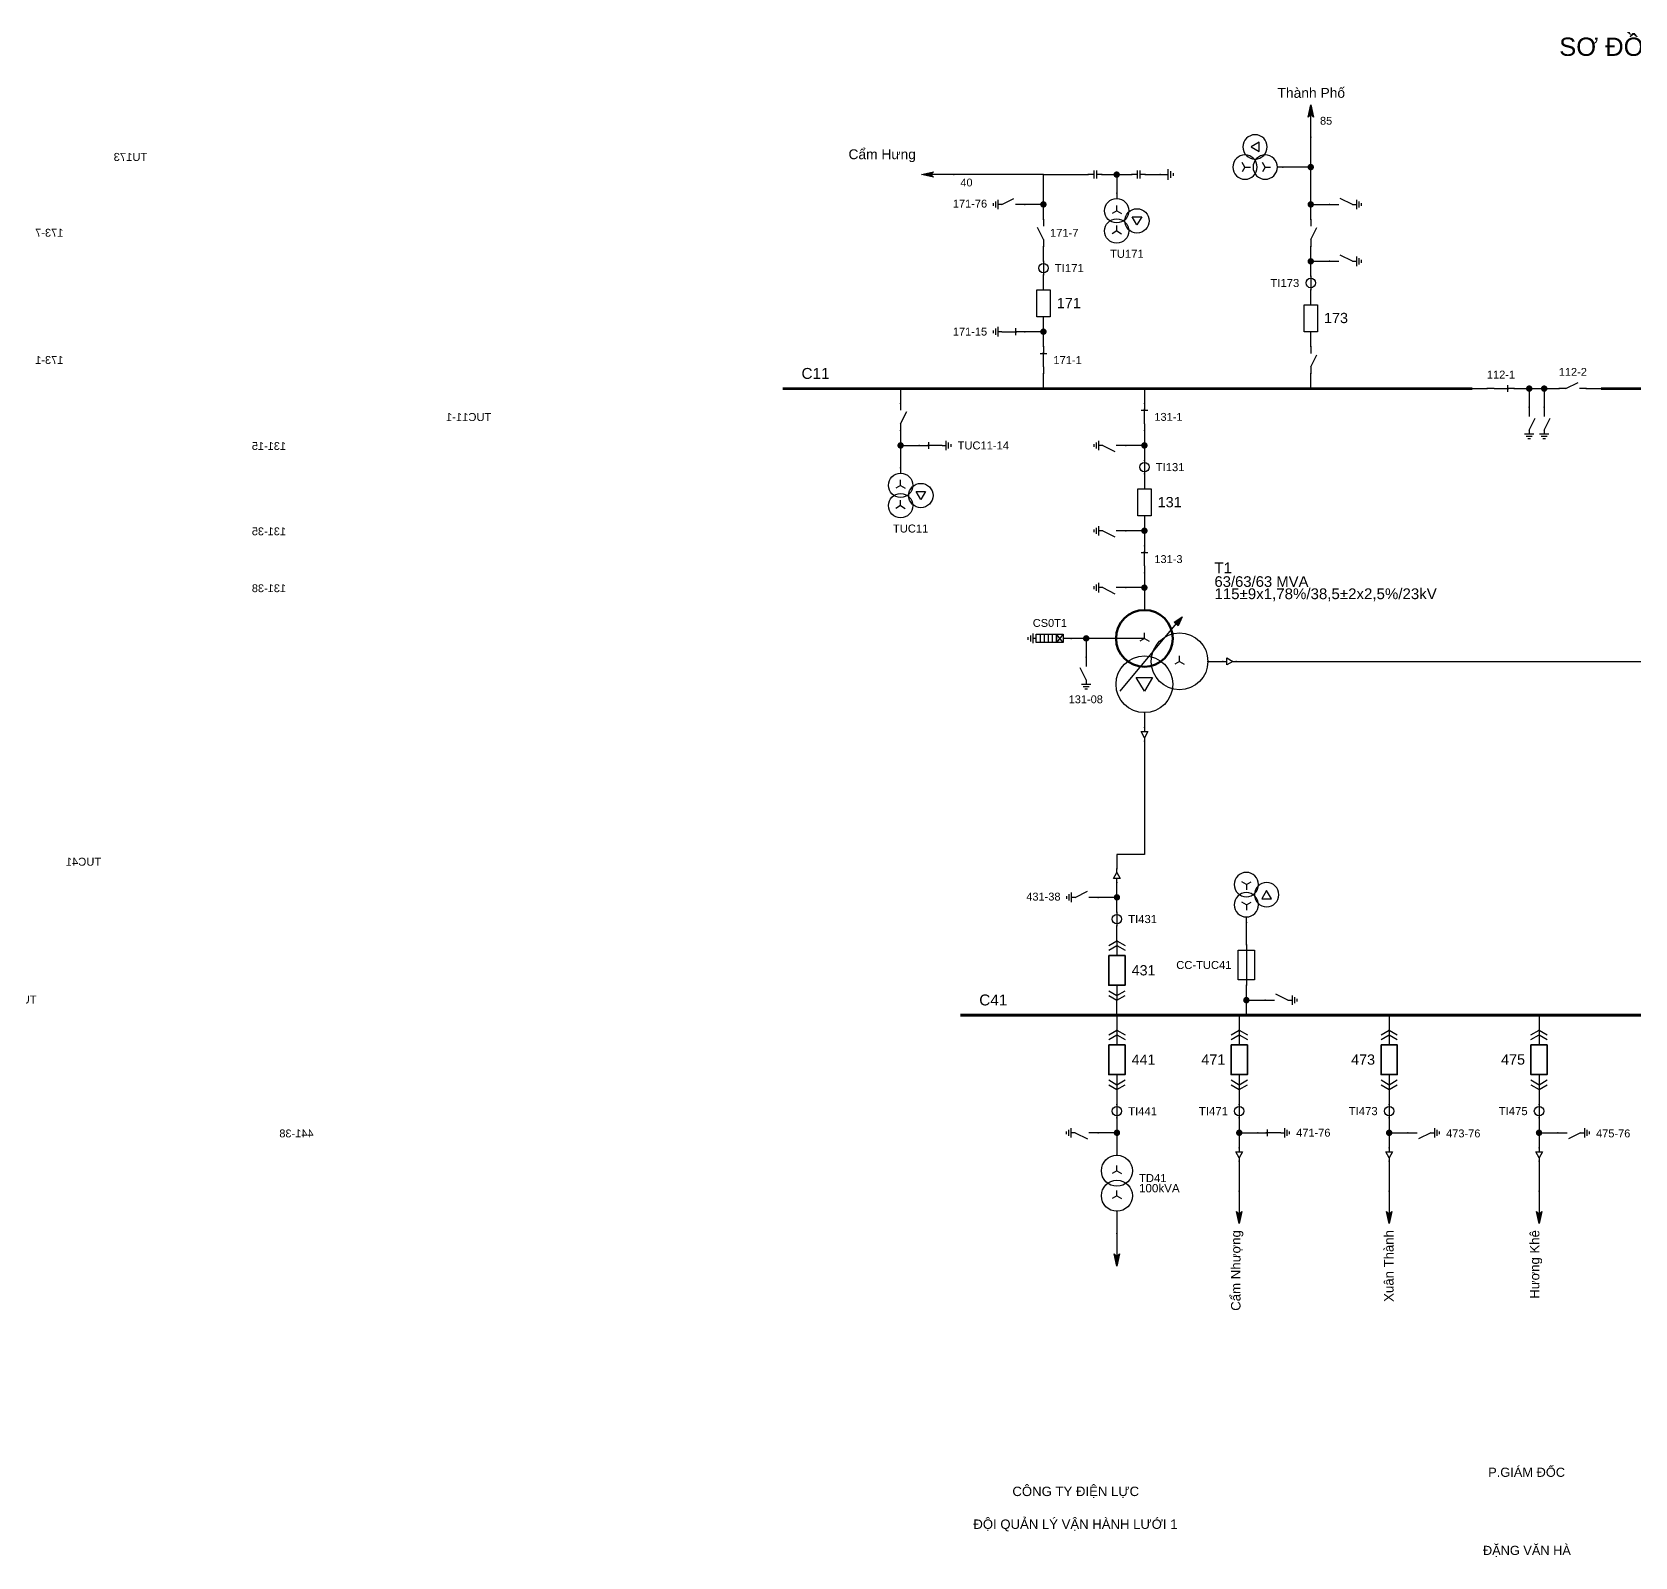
# Model space of a CAD drawing. Header units: millimetres. Extents: x -384 to 411, y 7 to 290.
# Drawn here: x -118.1 to 178.6, y 7.6 to 289.9 of the extents above; entities that cross this region are included whole.
import ezdxf

# ---------------------------------------------------------------- set-up
doc = ezdxf.new("R2010")
doc.units = ezdxf.units.MM
for name, color, linetype, lineweight in [('BUSBAR_110KV', 1, 'Continuous', 50), ('BUSBAR_22KV', 5, 'Continuous', 50), ('GROUND', 3, 'Continuous', 25), ('HV_110KV', 1, 'Continuous', 25), ('MV_22KV', 5, 'Continuous', 25), ('MV_35KV', 30, 'Continuous', 25), ('SLD_OTHER', 7, 'Continuous', 25)]:
    doc.layers.add(name, color=color, linetype=linetype, lineweight=lineweight)
doc.layers.add('SYM_PORTS', color=8, linetype='Continuous', plot=False)
doc.layers.add('TEXT', color=7, linetype='Continuous')
doc.styles.add('SLD_TEXT', font='arial.ttf')

# ---------------------------------------------------------------- blocks, each defined once
blk = doc.blocks.new('SYM_DISCONNECTOR_CLOSED')
at = {"lineweight": 25}
for points in [[(-0.625, 1.25), (0.625, 1.25)], [(0, 2.5), (0, 1.25)], [(0, -1.25), (0, 1.5)], [(0, -1.25), (0, -2.5)]]:
    blk.add_lwpolyline(points, dxfattribs=at)
at = {"layer": 'SYM_PORTS'}
for p in [(0, 2.5), (0, -2.5)]:
    blk.add_point(p, dxfattribs=at)
blk.add_attdef('DEVICE_CODE', (1.625, -0.5), '', height=2)
blk = doc.blocks.new('SYM_EARTHING_SWITCH_CLOSED')
at = {"lineweight": 25}
for points in [[(0, 3), (0, 1.25)], [(-0.625, 1.25), (0.625, 1.25)], [(0, -1.25), (0, 1.5)], [(-0.875, -2), (0.875, -2)], [(-0.5625, -2.4375), (0.5625, -2.4375)], [(-0.25, -2.875), (0.25, -2.875)], [(0, -1.25), (0, -2)]]:
    blk.add_lwpolyline(points, dxfattribs=at)
at = {"layer": 'SYM_PORTS'}
blk.add_point((0, 3), dxfattribs=at)
blk.add_attdef('DEVICE_CODE', (1.875, 0), '', height=2)
blk = doc.blocks.new('SYM_CIRCUIT_BREAKER')
at = {"lineweight": 25}
blk.add_lwpolyline([(-1.25, 2.5), (1.25, 2.5), (1.25, -2.5), (-1.25, -2.5)], close=True, dxfattribs=at)
at = {"layer": 'SYM_PORTS'}
for p in [(0, 2.5), (0, -2.5)]:
    blk.add_point(p, dxfattribs=at)
blk.add_attdef('DEVICE_CODE', (2.25, -0.5), '', height=2)
at = {"flags": 1}
blk.add_attdef('RATING', (2.25, -3.5), '', height=2, dxfattribs=at)
blk = doc.blocks.new('SYM_CURRENT_TRANSFORMER')
at = {"lineweight": 25}
blk.add_lwpolyline([(0, 1.25), (0, -1.25)], dxfattribs=at)
blk.add_circle((0, 0), 0.875, dxfattribs=at)
at = {"layer": 'SYM_PORTS'}
for p in [(0, 1.25), (0, -1.25)]:
    blk.add_point(p, dxfattribs=at)
blk.add_attdef('DEVICE_CODE', (1.875, -1.75), '', height=2)
at = {"flags": 1}
blk.add_attdef('RATIO', (1.875, -4.75), '', height=2, dxfattribs=at)
blk = doc.blocks.new('SYM_DISCONNECTOR_OPEN')
at = {"lineweight": 25}
for points in [[(0, -1.25), (-1.125, 1)], [(0, 2.5), (0, 1.25)], [(0, -1.25), (0, -2.5)]]:
    blk.add_lwpolyline(points, dxfattribs=at)
at = {"layer": 'SYM_PORTS'}
for p in [(0, 2.5), (0, -2.5)]:
    blk.add_point(p, dxfattribs=at)
blk.add_attdef('DEVICE_CODE', (1, -0.5), '', height=2)
blk = doc.blocks.new('SYM_EARTHING_SWITCH_OPEN')
at = {"lineweight": 25}
for points in [[(0, 3), (0, 1.25)], [(0, -1.25), (-1.125, 1)], [(-0.875, -2), (0.875, -2)], [(-0.5625, -2.4375), (0.5625, -2.4375)], [(-0.25, -2.875), (0.25, -2.875)], [(0, -1.25), (0, -2)]]:
    blk.add_lwpolyline(points, dxfattribs=at)
at = {"layer": 'SYM_PORTS'}
blk.add_point((0, 3), dxfattribs=at)
blk.add_attdef('DEVICE_CODE', (1.875, 0), '', height=2)
blk = doc.blocks.new('SYM_COUPLING_CAPACITOR')
at = {"lineweight": 25}
for points in [[(-0.75, 0.25), (0.75, 0.25)], [(0, 1.25), (0, 0.25)], [(-0.75, -0.25), (0.75, -0.25)], [(0, -0.25), (0, -1.25)]]:
    blk.add_lwpolyline(points, dxfattribs=at)
at = {"layer": 'SYM_PORTS'}
for p in [(0, 1.25), (0, -1.25)]:
    blk.add_point(p, dxfattribs=at)
blk.add_attdef('DEVICE_CODE', (1.75, -1.75), '', height=2)
blk = doc.blocks.new('SYM_VOLTAGE_TRANSFORMER')
at = {"lineweight": 25}
for points in [[(0, 4.625), (0, 3.625)], [(0, 1.375), (-0.8625, 0.875)], [(0, 1.375), (0, 2.375)], [(0, 1.375), (0.8625, 0.875)], [(0, -2.375), (-0.8625, -2.875)], [(0, -2.375), (0, -1.375)], [(0, -2.375), (0.8625, -2.875)]]:
    blk.add_lwpolyline(points, dxfattribs=at)
blk.add_lwpolyline([(2.875, 0.25), (4.625, 0.25), (3.75, -1.25)], close=True, dxfattribs=at)
for centre in [(0, 1.375), (3.75, -0.5), (0, -2.375)]:
    blk.add_circle(centre, 2.25, dxfattribs=at)
at = {"layer": 'SYM_PORTS'}
blk.add_point((0, 4.625), dxfattribs=at)
blk.add_attdef('DEVICE_CODE', (7, 1.625), '', height=2)
at = {"flags": 1}
blk.add_attdef('RATIO', (7, -1.375), '', height=2, dxfattribs=at)
blk = doc.blocks.new('SYM_GROUND_SYMBOL')
at = {"lineweight": 25}
for points in [[(0, 1.25), (0, -0.25)], [(-1, -0.25), (1, -0.25)], [(-0.625, -0.75), (0.625, -0.75)], [(-0.25, -1.25), (0.25, -1.25)]]:
    blk.add_lwpolyline(points, dxfattribs=at)
at = {"layer": 'SYM_PORTS'}
blk.add_point((0, 1.25), dxfattribs=at)
blk = doc.blocks.new('SYM_LINE_FEEDER_ARROW')
blk.add_hatch(color=7).paths.add_polyline_path([(0, -3), (-0.5, -0.75), (0, -1.25), (0.5, -0.75)])
at = {"lineweight": 25}
blk.add_lwpolyline([(0, 3), (0, -1.25)], dxfattribs=at)
blk.add_lwpolyline([(0, -3), (-0.5, -0.75), (0, -1.25), (0.5, -0.75)], close=True, dxfattribs=at)
at = {"layer": 'SYM_PORTS'}
blk.add_point((0, 3), dxfattribs=at)
blk.add_attdef('LINE_NAME', (1.5, 0), '', height=2)
blk = doc.blocks.new('SYM_TRANSFORMER_3W')
blk.add_hatch(color=7).paths.add_polyline_path([(3.75, 8.25), (3.0125, 6.575), (2.2375, 7.225)])
at = {"lineweight": 25}
for points in [[(-7.75, -5.5), (3.0125, 7.35)], [(-3.25, 4.25), (-8.5, 4.25)], [(-3.25, 4.25), (-4.1125, 3.75)], [(-3.25, 4.25), (-3.25, 5.25)], [(-3.25, 4.25), (-2.3875, 3.75)], [(3.25, 0), (2.3875, -0.5)], [(3.25, 0), (3.25, 1)], [(3.25, 0), (4.1125, -0.5)]]:
    blk.add_lwpolyline(points, dxfattribs=at)
for points in [[(3.75, 8.25), (3.0125, 6.575), (2.2375, 7.225)], [(-4.75, -3), (-1.75, -3), (-3.25, -5.5)]]:
    blk.add_lwpolyline(points, close=True, dxfattribs=at)
at = {"lineweight": 50}
blk.add_circle((-3.25, 4.25), 5.25, dxfattribs=at)
at = {"lineweight": 25}
for centre in [(3.25, 0), (-3.25, -4.25)]:
    blk.add_circle(centre, 5.25, dxfattribs=at)
at = {"layer": 'SYM_PORTS'}
for p in [(-3.25, 9.5), (-8.5, 4.25), (8.5, 0), (-3.25, -9.5)]:
    blk.add_point(p, dxfattribs=at)
blk.add_attdef('DEVICE_CODE', (9.5, 6.5), '', height=2)
at = {"flags": 1}
for tag, p in [('POWER', (9.5, 3.5)), ('VOLTAGE_RATIO', (9.5, 0.5))]:
    blk.add_attdef(tag, p, '', height=2, dxfattribs=at)
blk = doc.blocks.new('SYM_CABLE_TERMINATION')
at = {"lineweight": 25}
blk.add_lwpolyline([(-0.625, 0.5), (0.625, 0.5), (0, -0.625)], close=True, dxfattribs=at)
for points in [[(0, 1.25), (0, 0.5)], [(0, -0.625), (0, -1.25)]]:
    blk.add_lwpolyline(points, dxfattribs=at)
at = {"layer": 'SYM_PORTS'}
for p in [(0, 1.25), (0, -1.25)]:
    blk.add_point(p, dxfattribs=at)
blk = doc.blocks.new('SYM_SURGE_ARRESTER')
at = {"lineweight": 25}
for points in [[(0, 4), (0, 2.5)], [(-0.75, 2.5), (0.75, 1.25)], [(0.75, 2.5), (-0.75, 1.25)], [(-0.75, 0.5), (0.75, 0.5)], [(-0.75, -0.25), (0.75, -0.25)], [(-0.75, -1), (0.75, -1)], [(-0.75, -1.75), (0.75, -1.75)], [(0, -2.5), (0, -3.125)], [(-0.875, -3.125), (0.875, -3.125)], [(-0.5625, -3.5625), (0.5625, -3.5625)], [(-0.25, -4), (0.25, -4)]]:
    blk.add_lwpolyline(points, dxfattribs=at)
for points in [[(-0.75, 2.5), (0.75, 2.5), (0.75, 1.25), (-0.75, 1.25)], [(-0.75, 1.25), (0.75, 1.25), (0.75, -2.5), (-0.75, -2.5)]]:
    blk.add_lwpolyline(points, close=True, dxfattribs=at)
at = {"layer": 'SYM_PORTS'}
blk.add_point((0, 4), dxfattribs=at)
blk.add_attdef('DEVICE_CODE', (1.875, 1), '', height=2)
blk = doc.blocks.new('SYM_DRAWOUT_BREAKER')
at = {"lineweight": 25}
for points in [[(-1.5, 4.625), (0, 5.5), (1.5, 4.625)], [(-1.5, 3.75), (0, 4.625), (1.5, 3.75)], [(0, 5.5), (0, 2.75)], [(0, -2.75), (0, -5.5)], [(-1.5, -3.75), (0, -4.625), (1.5, -3.75)], [(-1.5, -4.625), (0, -5.5), (1.5, -4.625)]]:
    blk.add_lwpolyline(points, dxfattribs=at)
at = {"lineweight": 35}
blk.add_lwpolyline([(-1.5, 2.75), (1.5, 2.75), (1.5, -2.75), (-1.5, -2.75)], close=True, dxfattribs=at)
at = {"layer": 'SYM_PORTS'}
for p in [(0, 5.5), (0, -5.5)]:
    blk.add_point(p, dxfattribs=at)
blk.add_attdef('DEVICE_CODE', (2.5, 2.5), '', height=2)
at = {"flags": 1}
blk.add_attdef('RATING', (2.5, -0.5), '', height=2, dxfattribs=at)
blk = doc.blocks.new('SYM_TRANSFORMER_2W')
at = {"lineweight": 25}
for points in [[(0, 2.3125), (0, 3.3125)], [(0, 2.3125), (-0.8625, 1.8125)], [(0, 2.3125), (0.8625, 1.8125)], [(0, -2.3125), (-0.8625, -2.8125)], [(0, -2.3125), (0, -1.3125)], [(0, -2.3125), (0.8625, -2.8125)]]:
    blk.add_lwpolyline(points, dxfattribs=at)
for centre in [(0, 2.3125), (0, -2.3125)]:
    blk.add_circle(centre, 2.875, dxfattribs=at)
at = {"layer": 'SYM_PORTS'}
for p in [(0, 5.1875), (0, -5.1875)]:
    blk.add_point(p, dxfattribs=at)
blk.add_attdef('DEVICE_CODE', (3.875, 2.1875), '', height=2)
at = {"flags": 1}
for tag, p in [('POWER', (3.875, -0.8125)), ('VOLTAGE_RATIO', (3.875, -3.8125))]:
    blk.add_attdef(tag, p, '', height=2, dxfattribs=at)
blk = doc.blocks.new('SYM_FUSE_DISCONNECTOR')
at = {"lineweight": 25}
blk.add_lwpolyline([(0, 3.75), (0, -3.75)], dxfattribs=at)
blk.add_lwpolyline([(-1.5, 2.75), (1.5, 2.75), (1.5, -2.75), (-1.5, -2.75)], close=True, dxfattribs=at)
at = {"layer": 'SYM_PORTS'}
for p in [(0, 3.75), (0, -3.75)]:
    blk.add_point(p, dxfattribs=at)
blk.add_attdef('DEVICE_CODE', (2.5, 0.75), '', height=2)
at = {"flags": 1}
blk.add_attdef('RATING', (2.5, -2.25), '', height=2, dxfattribs=at)

msp = doc.modelspace()

# ---------------------------------------------------------------- hatches: boundary and pattern name
at = {"layer": 'HV_110KV'}
h = msp.add_hatch(color=7, dxfattribs=at)
edge = h.paths.add_edge_path()
edge.add_arc((82.69, 263.51), 0.6, 0, 360)
h = msp.add_hatch(color=7, dxfattribs=at)
edge = h.paths.add_edge_path()
edge.add_arc((118.61, 264.89), 0.6, 0, 360)
h = msp.add_hatch(color=7, dxfattribs=at)
edge = h.paths.add_edge_path()
edge.add_arc((69.13, 257.98), 0.6, 0, 360)
h = msp.add_hatch(color=7, dxfattribs=at)
edge = h.paths.add_edge_path()
edge.add_arc((118.61, 257.98), 0.6, 0, 360)
h = msp.add_hatch(color=7, dxfattribs=at)
edge = h.paths.add_edge_path()
edge.add_arc((118.61, 247.45), 0.6, 0, 360)
h = msp.add_hatch(color=7, dxfattribs=at)
edge = h.paths.add_edge_path()
edge.add_arc((69.13, 234.42), 0.6, 0, 360)
h = msp.add_hatch(color=7, dxfattribs=at)
edge = h.paths.add_edge_path()
edge.add_arc((159.04, 223.89), 0.6, 0, 360)
h = msp.add_hatch(color=7, dxfattribs=at)
edge = h.paths.add_edge_path()
edge.add_arc((161.81, 223.89), 0.6, 0, 360)
h = msp.add_hatch(color=7, dxfattribs=at)
edge = h.paths.add_edge_path()
edge.add_arc((42.69, 213.36), 0.6, 0, 360)
h = msp.add_hatch(color=7, dxfattribs=at)
edge = h.paths.add_edge_path()
edge.add_arc((87.82, 213.36), 0.6, 0, 360)
h = msp.add_hatch(color=7, dxfattribs=at)
edge = h.paths.add_edge_path()
edge.add_arc((87.82, 197.57), 0.6, 0, 360)
h = msp.add_hatch(color=7, dxfattribs=at)
edge = h.paths.add_edge_path()
edge.add_arc((87.82, 187.03), 0.6, 0, 360)
h = msp.add_hatch(color=7, dxfattribs=at)
edge = h.paths.add_edge_path()
edge.add_arc((77.04, 177.64), 0.6, 0, 360)
at = {"layer": 'MV_22KV'}
h = msp.add_hatch(color=7, dxfattribs=at)
edge = h.paths.add_edge_path()
edge.add_arc((82.73, 129.69), 0.6, 0, 360)
h = msp.add_hatch(color=7, dxfattribs=at)
edge = h.paths.add_edge_path()
edge.add_arc((106.69, 110.66), 0.6, 0, 360)
h = msp.add_hatch(color=7, dxfattribs=at)
edge = h.paths.add_edge_path()
edge.add_arc((82.73, 86.1), 0.6, 0, 360)
h = msp.add_hatch(color=7, dxfattribs=at)
edge = h.paths.add_edge_path()
edge.add_arc((105.37, 86.1), 0.6, 0, 360)
h = msp.add_hatch(color=7, dxfattribs=at)
edge = h.paths.add_edge_path()
edge.add_arc((133.12, 86.1), 0.6, 0, 360)
h = msp.add_hatch(color=7, dxfattribs=at)
edge = h.paths.add_edge_path()
edge.add_arc((160.86, 86.1), 0.6, 0, 360)

# ---------------------------------------------------------------- linework, layer by layer
at = {"layer": 'BUSBAR_110KV', "const_width": 0.514}
for points in [[(20.84, 223.89), (148.51, 223.89)], [(172.34, 223.89), (325.25, 223.89)]]:
    msp.add_lwpolyline(points, dxfattribs=at)
at = {"layer": 'BUSBAR_22KV', "const_width": 0.514}
msp.add_lwpolyline([(53.74, 107.89), (184.66, 107.89)], dxfattribs=at)
at = {"layer": 'GROUND'}
msp.add_lwpolyline([(87.96, 263.51), (90.72, 263.51)], dxfattribs=at)
at = {"layer": 'HV_110KV'}
for points in [[(118.61, 264.89), (118.61, 270.42)], [(118.61, 264.89), (113.43, 264.89)], [(118.61, 257.98), (118.61, 264.89)], [(69.13, 263.51), (52.54, 263.51)], [(69.13, 257.98), (69.13, 263.51)], [(69.13, 263.51), (77.43, 263.51)], [(79.93, 263.51), (82.69, 263.51)], [(82.69, 263.51), (82.69, 260.06)], [(82.69, 263.51), (85.46, 263.51)], [(69.13, 257.98), (65.68, 257.98)], [(69.13, 255.22), (69.13, 257.98)], [(118.61, 255.22), (118.61, 257.98)], [(118.61, 257.98), (122.06, 257.98)], [(69.13, 247.45), (69.13, 250.22)], [(118.61, 247.45), (118.61, 250.22)], [(118.61, 244.69), (118.61, 247.45)], [(118.61, 247.45), (122.06, 247.45)], [(69.13, 242.19), (69.13, 244.95)], [(118.61, 239.42), (118.61, 242.19)], [(69.13, 234.42), (65.68, 234.42)], [(69.13, 234.42), (69.13, 237.19)], [(69.13, 231.66), (69.13, 234.42)], [(118.61, 231.66), (118.61, 234.42)], [(69.13, 223.89), (69.13, 226.66)], [(118.61, 223.89), (118.61, 226.66)], [(42.69, 223.89), (42.69, 221.13)], [(87.82, 223.89), (87.82, 221.13)], [(148.51, 223.89), (151.28, 223.89)], [(156.28, 223.89), (159.04, 223.89)], [(159.04, 223.89), (159.04, 220.44)], [(159.04, 223.89), (161.81, 223.89)], [(161.81, 223.89), (161.81, 220.44)], [(161.81, 223.89), (164.57, 223.89)], [(169.57, 223.89), (172.34, 223.89)], [(42.69, 216.13), (42.69, 213.36)], [(87.82, 216.13), (87.82, 213.36)], [(42.69, 213.36), (46.15, 213.36)], [(42.69, 213.36), (42.69, 209.21)], [(87.82, 213.36), (84.37, 213.36)], [(87.82, 213.36), (87.82, 210.6)], [(87.82, 208.1), (87.82, 205.33)], [(87.82, 200.33), (87.82, 197.57)], [(87.82, 197.57), (84.37, 197.57)], [(87.82, 197.57), (87.82, 194.8)], [(87.82, 187.03), (84.37, 187.03)], [(87.82, 189.8), (87.82, 187.03)], [(87.82, 187.03), (87.82, 182.89)], [(77.04, 177.64), (74.27, 177.64)], [(82.57, 177.64), (77.04, 177.64)], [(77.04, 177.64), (77.04, 174.19)]]:
    msp.add_lwpolyline(points, dxfattribs=at)
at = {"layer": 'MV_22KV'}
for points in [[(87.82, 163.89), (87.82, 161.12)], [(87.82, 158.62), (87.82, 155.92), (87.82, 137.65), (82.73, 137.65), (82.73, 134.95)], [(82.73, 129.69), (82.73, 132.45)], [(82.73, 129.69), (79.28, 129.69)], [(82.73, 126.92), (82.73, 129.69)], [(106.69, 120.92), (106.69, 125.07)], [(82.73, 121.66), (82.73, 124.42)], [(106.69, 110.66), (106.69, 113.42)], [(82.73, 107.89), (82.73, 110.66)], [(106.69, 107.89), (106.69, 110.66)], [(106.69, 110.66), (110.14, 110.66)], [(82.73, 107.89), (82.73, 105.13)], [(105.37, 107.89), (105.37, 105.13)], [(133.12, 107.89), (133.12, 105.13)], [(160.86, 107.89), (160.86, 105.13)], [(82.73, 94.13), (82.73, 91.36)], [(105.37, 94.13), (105.37, 91.36)], [(133.12, 94.13), (133.12, 91.36)], [(160.86, 94.13), (160.86, 91.36)], [(82.73, 86.1), (79.28, 86.1)], [(82.73, 88.86), (82.73, 86.1)], [(82.73, 86.1), (82.73, 81.95)], [(105.37, 88.86), (105.37, 86.1)], [(105.37, 86.1), (108.82, 86.1)], [(105.37, 86.1), (105.37, 83.33)], [(133.12, 88.86), (133.12, 86.1)], [(133.12, 86.1), (136.57, 86.1)], [(133.12, 86.1), (133.12, 83.33)], [(160.86, 88.86), (160.86, 86.1)], [(160.86, 86.1), (164.31, 86.1)], [(160.86, 86.1), (160.86, 83.33)], [(105.37, 80.83), (105.37, 75.3)], [(133.12, 80.83), (133.12, 75.3)], [(160.86, 80.83), (160.86, 75.3)]]:
    msp.add_lwpolyline(points, dxfattribs=at)
at = {"layer": 'MV_35KV'}
for points in [[(104.83, 173.39), (107.53, 173.39), (210, 173.39), (210, 149.48), (310.5, 149.48), (310.5, 202.08), (319.46, 202.08), (322.16, 202.08)], [(99.57, 173.39), (102.33, 173.39)]]:
    msp.add_lwpolyline(points, dxfattribs=at)
at = {"layer": 'SLD_OTHER'}
msp.add_lwpolyline([(82.73, 71.57), (82.73, 67.43)], dxfattribs=at)

# ---------------------------------------------------------------- block references
at = {"layer": 'GROUND'}
for name, p, rotation in [('SYM_COUPLING_CAPACITOR', (86.71, 263.51), 270), ('SYM_GROUND_SYMBOL', (91.97, 263.51), 90)]:
    msp.add_blockref(name, p, dxfattribs=dict(at, rotation=rotation))
at = {"layer": 'HV_110KV'}
for name, p, rotation in [('SYM_LINE_FEEDER_ARROW', (118.61, 273.42), 180), ('SYM_COUPLING_CAPACITOR', (78.68, 263.51), 270), ('SYM_LINE_FEEDER_ARROW', (49.54, 263.51), 270)]:
    msp.add_blockref(name, p, dxfattribs=dict(at, rotation=rotation))
ref = msp.add_blockref('SYM_VOLTAGE_TRANSFORMER', (108.8, 264.89), dxfattribs=dict(at, xscale=-1, rotation=270))
ref.add_attrib('DEVICE_CODE', 'TU173', (96.73, 266.03), dxfattribs={"layer": 'TEXT', "extrusion": (0, 0, -1), "height": 1.487, "style": 'SLD_TEXT'})
ref = msp.add_blockref('SYM_EARTHING_SWITCH_OPEN', (125.06, 257.98), dxfattribs=dict(at, xscale=-1, rotation=90))
ref.add_attrib('DEVICE_CODE', '173-76', (129.15, 257.4), dxfattribs={"layer": 'TEXT', "extrusion": (0, 0, -1), "height": 1.459, "style": 'SLD_TEXT'})
ref = msp.add_blockref('SYM_EARTHING_SWITCH_OPEN', (62.68, 257.98), dxfattribs=dict(at, rotation=270))
ref.add_attrib('DEVICE_CODE', '171-76', (52.36, 257.4), dxfattribs={"layer": 'TEXT', "height": 1.459, "style": 'SLD_TEXT'})
ref = msp.add_blockref('SYM_VOLTAGE_TRANSFORMER', (82.69, 255.44), dxfattribs=at)
ref.add_attrib('DEVICE_CODE', 'TU171', (81.45, 248.1), dxfattribs={"layer": 'TEXT', "height": 1.487, "style": 'SLD_TEXT'})
ref = msp.add_blockref('SYM_DISCONNECTOR_OPEN', (118.61, 252.72), dxfattribs=dict(at, xscale=-1))
ref.add_attrib('DEVICE_CODE', '173-7', (112.26, 252.01), dxfattribs={"layer": 'TEXT', "extrusion": (0, 0, -1), "height": 1.461, "style": 'SLD_TEXT'})
ref = msp.add_blockref('SYM_DISCONNECTOR_OPEN', (69.13, 252.72), dxfattribs=at)
ref.add_attrib('DEVICE_CODE', '171-7', (70.35, 251.99), dxfattribs={"layer": 'TEXT', "height": 1.474, "style": 'SLD_TEXT'})
ref = msp.add_blockref('SYM_EARTHING_SWITCH_OPEN', (125.06, 247.45), dxfattribs=dict(at, xscale=-1, rotation=90))
ref.add_attrib('DEVICE_CODE', '173-75', (129.15, 246.87), dxfattribs={"layer": 'TEXT', "extrusion": (0, 0, -1), "height": 1.459, "style": 'SLD_TEXT'})
ref = msp.add_blockref('SYM_CURRENT_TRANSFORMER', (69.13, 246.2), dxfattribs=at)
ref.add_attrib('DEVICE_CODE', 'TI171', (71.22, 245.45), dxfattribs={"layer": 'TEXT', "height": 1.508, "style": 'SLD_TEXT'})
ref = msp.add_blockref('SYM_CURRENT_TRANSFORMER', (118.61, 243.44), dxfattribs=at)
ref.add_attrib('DEVICE_CODE', 'TI173', (111.14, 242.69), dxfattribs={"layer": 'TEXT', "height": 1.495, "style": 'SLD_TEXT'})
ref = msp.add_blockref('SYM_CIRCUIT_BREAKER', (69.13, 239.69), dxfattribs=at)
ref.add_attrib('DEVICE_CODE', '171', (71.6, 238.76), dxfattribs={"layer": 'TEXT', "height": 1.915, "style": 'SLD_TEXT'})
ref = msp.add_blockref('SYM_CIRCUIT_BREAKER', (118.61, 236.92), dxfattribs=at)
ref.add_attrib('DEVICE_CODE', '173', (121.07, 236.01), dxfattribs={"layer": 'TEXT', "height": 1.899, "style": 'SLD_TEXT'})
ref = msp.add_blockref('SYM_EARTHING_SWITCH_CLOSED', (62.68, 234.42), dxfattribs=dict(at, rotation=270))
ref.add_attrib('DEVICE_CODE', '171-15', (52.36, 233.71), dxfattribs={"layer": 'TEXT', "height": 1.459, "style": 'SLD_TEXT'})
ref = msp.add_blockref('SYM_DISCONNECTOR_OPEN', (118.61, 229.16), dxfattribs=dict(at, xscale=-1))
ref.add_attrib('DEVICE_CODE', '173-1', (112.26, 228.45), dxfattribs={"layer": 'TEXT', "extrusion": (0, 0, -1), "height": 1.461, "style": 'SLD_TEXT'})
ref = msp.add_blockref('SYM_DISCONNECTOR_CLOSED', (69.13, 229.16), dxfattribs=at)
ref.add_attrib('DEVICE_CODE', '171-1', (70.97, 228.43), dxfattribs={"layer": 'TEXT', "height": 1.474, "style": 'SLD_TEXT'})
ref = msp.add_blockref('SYM_DISCONNECTOR_CLOSED', (153.78, 223.89), dxfattribs=dict(at, rotation=270))
ref.add_attrib('DEVICE_CODE', '112-1', (151.21, 225.75), dxfattribs={"layer": 'TEXT', "height": 1.458, "style": 'SLD_TEXT'})
ref = msp.add_blockref('SYM_DISCONNECTOR_OPEN', (167.07, 223.89), dxfattribs=dict(at, rotation=270))
ref.add_attrib('DEVICE_CODE', '112-2', (164.51, 226.25), dxfattribs={"layer": 'TEXT', "height": 1.458, "style": 'SLD_TEXT'})
ref = msp.add_blockref('SYM_DISCONNECTOR_OPEN', (189, 218.63), dxfattribs=dict(at, xscale=-1))
ref.add_attrib('DEVICE_CODE', 'TUC12-2', (179.36, 217.88), dxfattribs={"layer": 'TEXT', "extrusion": (0, 0, -1), "height": 1.481, "style": 'SLD_TEXT'})
ref = msp.add_blockref('SYM_EARTHING_SWITCH_OPEN', (161.81, 217.44), dxfattribs=dict(at, xscale=-1))
ref.add_attrib('DEVICE_CODE', '112-25', (165.04, 211.89), dxfattribs={"layer": 'TEXT', "extrusion": (0, 0, -1), "height": 1.456, "style": 'SLD_TEXT'})
ref = msp.add_blockref('SYM_EARTHING_SWITCH_OPEN', (159.04, 217.44), dxfattribs=dict(at, xscale=-1))
ref.add_attrib('DEVICE_CODE', '112-15', (156.05, 211.89), dxfattribs={"layer": 'TEXT', "extrusion": (0, 0, -1), "height": 1.456, "style": 'SLD_TEXT'})
ref = msp.add_blockref('SYM_DISCONNECTOR_OPEN', (42.69, 218.63), dxfattribs=dict(at, xscale=-1))
ref.add_attrib('DEVICE_CODE', 'TUC11-1', (33.05, 217.88), dxfattribs={"layer": 'TEXT', "extrusion": (0, 0, -1), "height": 1.481, "style": 'SLD_TEXT'})
ref = msp.add_blockref('SYM_DISCONNECTOR_CLOSED', (87.82, 218.63), dxfattribs=at)
ref.add_attrib('DEVICE_CODE', '131-1', (89.66, 217.92), dxfattribs={"layer": 'TEXT', "height": 1.458, "style": 'SLD_TEXT'})
ref = msp.add_blockref('SYM_EARTHING_SWITCH_OPEN', (227.67, 213.36), dxfattribs=dict(at, xscale=-1, rotation=270))
ref.add_attrib('DEVICE_CODE', '132-25', (217.35, 212.53), dxfattribs={"layer": 'TEXT', "extrusion": (0, 0, -1), "height": 1.456, "style": 'SLD_TEXT'})
ref = msp.add_blockref('SYM_EARTHING_SWITCH_OPEN', (81.37, 213.36), dxfattribs=dict(at, xscale=-1, rotation=270))
ref.add_attrib('DEVICE_CODE', '131-15', (71.05, 212.53), dxfattribs={"layer": 'TEXT', "extrusion": (0, 0, -1), "height": 1.456, "style": 'SLD_TEXT'})
ref = msp.add_blockref('SYM_EARTHING_SWITCH_CLOSED', (49.15, 213.36), dxfattribs=dict(at, rotation=90))
ref.add_attrib('DEVICE_CODE', 'TUC11-14', (53.24, 212.62), dxfattribs={"layer": 'TEXT', "height": 1.477, "style": 'SLD_TEXT'})
ref = msp.add_blockref('SYM_VOLTAGE_TRANSFORMER', (42.69, 204.59), dxfattribs=at)
ref.add_attrib('DEVICE_CODE', 'TUC11', (41.27, 197.24), dxfattribs={"layer": 'TEXT', "height": 1.483, "style": 'SLD_TEXT'})
ref = msp.add_blockref('SYM_CURRENT_TRANSFORMER', (87.82, 209.35), dxfattribs=at)
ref.add_attrib('DEVICE_CODE', 'TI131', (89.91, 208.6), dxfattribs={"layer": 'TEXT', "height": 1.492, "style": 'SLD_TEXT'})
ref = msp.add_blockref('SYM_CIRCUIT_BREAKER', (87.82, 202.83), dxfattribs=at)
ref.add_attrib('DEVICE_CODE', '131', (90.28, 201.92), dxfattribs={"layer": 'TEXT', "height": 1.899, "style": 'SLD_TEXT'})
ref = msp.add_blockref('SYM_EARTHING_SWITCH_CLOSED', (227.67, 197.57), dxfattribs=dict(at, xscale=-1, rotation=270))
ref.add_attrib('DEVICE_CODE', '132-35', (217.35, 196.86), dxfattribs={"layer": 'TEXT', "extrusion": (0, 0, -1), "height": 1.456, "style": 'SLD_TEXT'})
ref = msp.add_blockref('SYM_EARTHING_SWITCH_OPEN', (81.37, 197.57), dxfattribs=dict(at, xscale=-1, rotation=270))
ref.add_attrib('DEVICE_CODE', '131-35', (71.05, 196.73), dxfattribs={"layer": 'TEXT', "extrusion": (0, 0, -1), "height": 1.456, "style": 'SLD_TEXT'})
ref = msp.add_blockref('SYM_DISCONNECTOR_CLOSED', (87.82, 192.3), dxfattribs=at)
ref.add_attrib('DEVICE_CODE', '131-3', (89.66, 191.59), dxfattribs={"layer": 'TEXT', "height": 1.458, "style": 'SLD_TEXT'})
ref = msp.add_blockref('SYM_TRANSFORMER_3W', (91.07, 173.39), dxfattribs=at)
ref.add_attrib('DEVICE_CODE', 'T1', (100.78, 189.7), dxfattribs={"layer": 'TEXT', "height": 1.994, "style": 'SLD_TEXT'})
ref = msp.add_blockref('SYM_EARTHING_SWITCH_OPEN', (227.67, 187.03), dxfattribs=dict(at, xscale=-1, rotation=270))
ref.add_attrib('DEVICE_CODE', '132-38', (217.35, 186.2), dxfattribs={"layer": 'TEXT', "extrusion": (0, 0, -1), "height": 1.456, "style": 'SLD_TEXT'})
ref = msp.add_blockref('SYM_EARTHING_SWITCH_OPEN', (81.37, 187.03), dxfattribs=dict(at, xscale=-1, rotation=270))
ref.add_attrib('DEVICE_CODE', '131-38', (71.05, 186.2), dxfattribs={"layer": 'TEXT', "extrusion": (0, 0, -1), "height": 1.456, "style": 'SLD_TEXT'})
ref = msp.add_blockref('SYM_SURGE_ARRESTER', (70.27, 177.64), dxfattribs=dict(at, rotation=270))
ref.add_attrib('DEVICE_CODE', 'CS0T1', (67.16, 179.77), dxfattribs={"layer": 'TEXT', "height": 1.454, "style": 'SLD_TEXT'})
ref = msp.add_blockref('SYM_EARTHING_SWITCH_OPEN', (77.04, 171.19), dxfattribs=at)
ref.add_attrib('DEVICE_CODE', '131-08', (73.8, 165.63), dxfattribs={"layer": 'TEXT', "height": 1.456, "style": 'SLD_TEXT'})
at = {"layer": 'MV_22KV'}
for name, p in [('SYM_CABLE_TERMINATION', (87.82, 159.87)), ('SYM_CABLE_TERMINATION', (105.37, 82.08)), ('SYM_CABLE_TERMINATION', (133.12, 82.08)), ('SYM_CABLE_TERMINATION', (160.86, 82.08)), ('SYM_LINE_FEEDER_ARROW', (105.37, 72.3)), ('SYM_LINE_FEEDER_ARROW', (133.12, 72.3)), ('SYM_LINE_FEEDER_ARROW', (160.86, 72.3))]:
    msp.add_blockref(name, p, dxfattribs=at)
ref = msp.add_blockref('SYM_VOLTAGE_TRANSFORMER', (106.69, 129.69), dxfattribs=dict(at, xscale=-1, rotation=180))
ref.add_attrib('DEVICE_CODE', 'TUC41', (105.26, 135.55), dxfattribs={"layer": 'TEXT', "extrusion": (0, 0, -1), "height": 1.483, "style": 'SLD_TEXT'})
at = {"layer": 'MV_22KV', "rotation": 180}
msp.add_blockref('SYM_CABLE_TERMINATION', (82.73, 133.7), dxfattribs=at)
at = {"layer": 'MV_22KV'}
ref = msp.add_blockref('SYM_EARTHING_SWITCH_OPEN', (76.28, 129.69), dxfattribs=dict(at, rotation=270))
ref.add_attrib('DEVICE_CODE', '431-38', (65.96, 129.1), dxfattribs={"layer": 'TEXT', "height": 1.456, "style": 'SLD_TEXT'})
ref = msp.add_blockref('SYM_CURRENT_TRANSFORMER', (82.73, 125.67), dxfattribs=at)
ref.add_attrib('DEVICE_CODE', 'TI431', (84.82, 124.93), dxfattribs={"layer": 'TEXT', "height": 1.492, "style": 'SLD_TEXT'})
ref = msp.add_blockref('SYM_DRAWOUT_BREAKER', (82.73, 116.16), dxfattribs=at)
ref.add_attrib('DEVICE_CODE', '431', (85.45, 115.24), dxfattribs={"layer": 'TEXT', "height": 1.899, "style": 'SLD_TEXT'})
ref = msp.add_blockref('SYM_FUSE_DISCONNECTOR', (106.69, 117.17), dxfattribs=at)
ref.add_attrib('DEVICE_CODE', 'CC-TUC41', (93.71, 116.43), dxfattribs={"layer": 'TEXT', "height": 1.48, "style": 'SLD_TEXT'})
ref = msp.add_blockref('SYM_EARTHING_SWITCH_OPEN', (113.14, 110.66), dxfattribs=dict(at, xscale=-1, rotation=90))
ref.add_attrib('DEVICE_CODE', 'TUC41-14', (117.23, 110.04), dxfattribs={"layer": 'TEXT', "extrusion": (0, 0, -1), "height": 1.477, "style": 'SLD_TEXT'})
ref = msp.add_blockref('SYM_DISCONNECTOR_OPEN', (236, 102.63), dxfattribs=dict(at, xscale=-1))
ref.add_attrib('DEVICE_CODE', '472-2', (229.65, 101.9), dxfattribs={"layer": 'TEXT', "extrusion": (0, 0, -1), "height": 1.474, "style": 'SLD_TEXT'})
ref = msp.add_blockref('SYM_EARTHING_SWITCH_OPEN', (210.98, 101.44), dxfattribs=dict(at, xscale=-1))
ref.add_attrib('DEVICE_CODE', '412-25', (207.99, 95.89), dxfattribs={"layer": 'TEXT', "extrusion": (0, 0, -1), "height": 1.456, "style": 'SLD_TEXT'})
ref = msp.add_blockref('SYM_EARTHING_SWITCH_OPEN', (195.19, 101.44), dxfattribs=dict(at, xscale=-1))
ref.add_attrib('DEVICE_CODE', '412-15', (192.2, 95.89), dxfattribs={"layer": 'TEXT', "extrusion": (0, 0, -1), "height": 1.456, "style": 'SLD_TEXT'})
ref = msp.add_blockref('SYM_DRAWOUT_BREAKER', (82.73, 99.63), dxfattribs=at)
ref.add_attrib('DEVICE_CODE', '441', (85.45, 98.7), dxfattribs={"layer": 'TEXT', "height": 1.895, "style": 'SLD_TEXT'})
ref = msp.add_blockref('SYM_DRAWOUT_BREAKER', (105.37, 99.63), dxfattribs=at)
ref.add_attrib('DEVICE_CODE', '471', (98.34, 98.7), dxfattribs={"layer": 'TEXT', "height": 1.915, "style": 'SLD_TEXT'})
ref = msp.add_blockref('SYM_DRAWOUT_BREAKER', (133.12, 99.63), dxfattribs=at)
ref.add_attrib('DEVICE_CODE', '473', (126.08, 98.71), dxfattribs={"layer": 'TEXT', "height": 1.899, "style": 'SLD_TEXT'})
ref = msp.add_blockref('SYM_DRAWOUT_BREAKER', (160.86, 99.63), dxfattribs=at)
ref.add_attrib('DEVICE_CODE', '475', (153.83, 98.72), dxfattribs={"layer": 'TEXT', "height": 1.903, "style": 'SLD_TEXT'})
ref = msp.add_blockref('SYM_CURRENT_TRANSFORMER', (82.73, 90.11), dxfattribs=at)
ref.add_attrib('DEVICE_CODE', 'TI441', (84.82, 89.35), dxfattribs={"layer": 'TEXT', "height": 1.493, "style": 'SLD_TEXT'})
ref = msp.add_blockref('SYM_CURRENT_TRANSFORMER', (105.37, 90.11), dxfattribs=at)
ref.add_attrib('DEVICE_CODE', 'TI471', (97.9, 89.35), dxfattribs={"layer": 'TEXT', "height": 1.508, "style": 'SLD_TEXT'})
ref = msp.add_blockref('SYM_CURRENT_TRANSFORMER', (133.12, 90.11), dxfattribs=at)
ref.add_attrib('DEVICE_CODE', 'TI473', (125.65, 89.37), dxfattribs={"layer": 'TEXT', "height": 1.495, "style": 'SLD_TEXT'})
ref = msp.add_blockref('SYM_CURRENT_TRANSFORMER', (160.86, 90.11), dxfattribs=at)
ref.add_attrib('DEVICE_CODE', 'TI475', (153.4, 89.37), dxfattribs={"layer": 'TEXT', "height": 1.499, "style": 'SLD_TEXT'})
ref = msp.add_blockref('SYM_EARTHING_SWITCH_OPEN', (76.28, 86.1), dxfattribs=dict(at, xscale=-1, rotation=270))
ref.add_attrib('DEVICE_CODE', '441-38', (65.96, 85.26), dxfattribs={"layer": 'TEXT', "extrusion": (0, 0, -1), "height": 1.456, "style": 'SLD_TEXT'})
ref = msp.add_blockref('SYM_EARTHING_SWITCH_CLOSED', (111.82, 86.1), dxfattribs=dict(at, rotation=90))
ref.add_attrib('DEVICE_CODE', '471-76', (115.91, 85.39), dxfattribs={"layer": 'TEXT', "height": 1.459, "style": 'SLD_TEXT'})
ref = msp.add_blockref('SYM_EARTHING_SWITCH_OPEN', (139.57, 86.1), dxfattribs=dict(at, rotation=90))
ref.add_attrib('DEVICE_CODE', '473-76', (143.66, 85.26), dxfattribs={"layer": 'TEXT', "height": 1.459, "style": 'SLD_TEXT'})
ref = msp.add_blockref('SYM_EARTHING_SWITCH_OPEN', (167.31, 86.1), dxfattribs=dict(at, rotation=90))
ref.add_attrib('DEVICE_CODE', '475-76', (171.41, 85.26), dxfattribs={"layer": 'TEXT', "height": 1.459, "style": 'SLD_TEXT'})
ref = msp.add_blockref('SYM_DISCONNECTOR_CLOSED', (236, 81.83), dxfattribs=dict(at, xscale=-1))
ref.add_attrib('DEVICE_CODE', '472-7', (229.02, 81.11), dxfattribs={"layer": 'TEXT', "extrusion": (0, 0, -1), "height": 1.474, "style": 'SLD_TEXT'})
ref = msp.add_blockref('SYM_TRANSFORMER_2W', (82.73, 76.76), dxfattribs=at)
ref.add_attrib('DEVICE_CODE', 'TD41', (86.82, 76.98), dxfattribs={"layer": 'TEXT', "height": 1.491, "style": 'SLD_TEXT'})
at = {"layer": 'MV_35KV', "rotation": 90}
msp.add_blockref('SYM_CABLE_TERMINATION', (103.58, 173.39), dxfattribs=at)
at = {"layer": 'SLD_OTHER'}
msp.add_blockref('SYM_LINE_FEEDER_ARROW', (82.73, 64.43), dxfattribs=at)

# ---------------------------------------------------------------- texts
at = {"layer": 'TEXT', "attachment_point": 7, "style": 'SLD_TEXT'}
for s, insert, char_height in [('SƠ ĐỒ NHẤT THỨ TRẠM 110KV THẠCH TIẾN', (164.59, 284.74), 3.3842), ('Thành Phố', (112.45, 277.7), 1.83), ('85', (120.32, 272.73), 1.448), ('Cẩm Hưng', (33.05, 265.81), 1.825), ('40', (53.76, 261.3), 1.448), ('C11', (24.35, 225.65), 2.027), ('63/63/63 MVA', (100.78, 187.15), 1.9663), ('115±9x1,78%/38,5±2x2,5%/23kV', (100.78, 184.53), 1.9941), ('C41', (57.25, 109.65), 2.027), ('100kVA', (86.82, 75.06), 1.538), ('P.GIÁM ĐỐC', (151.44, 22.38), 1.698), ('CÔNG TY ĐIỆN LỰC', (63.38, 18.46), 1.7429), ('ĐỘI QUẢN LÝ VẬN HÀNH LƯỚI 1', (56.16, 12.29), 1.7397), ('ĐẶNG VĂN HÀ', (150.48, 7.57), 1.6899)]:
    msp.add_mtext(s, dxfattribs=dict(at, insert=insert, char_height=char_height))
at = {"layer": 'TEXT', "attachment_point": 7, "rotation": 90, "style": 'SLD_TEXT'}
for s, insert, char_height in [('Cẩm Nhượng', (106.13, 53.14), 1.752), ('Xuân Thành', (133.95, 54.81), 1.744), ('Hương Khê', (161.44, 55.37), 1.745)]:
    msp.add_mtext(s, dxfattribs=dict(at, insert=insert, char_height=char_height))

doc.saveas('drawing.dxf')
